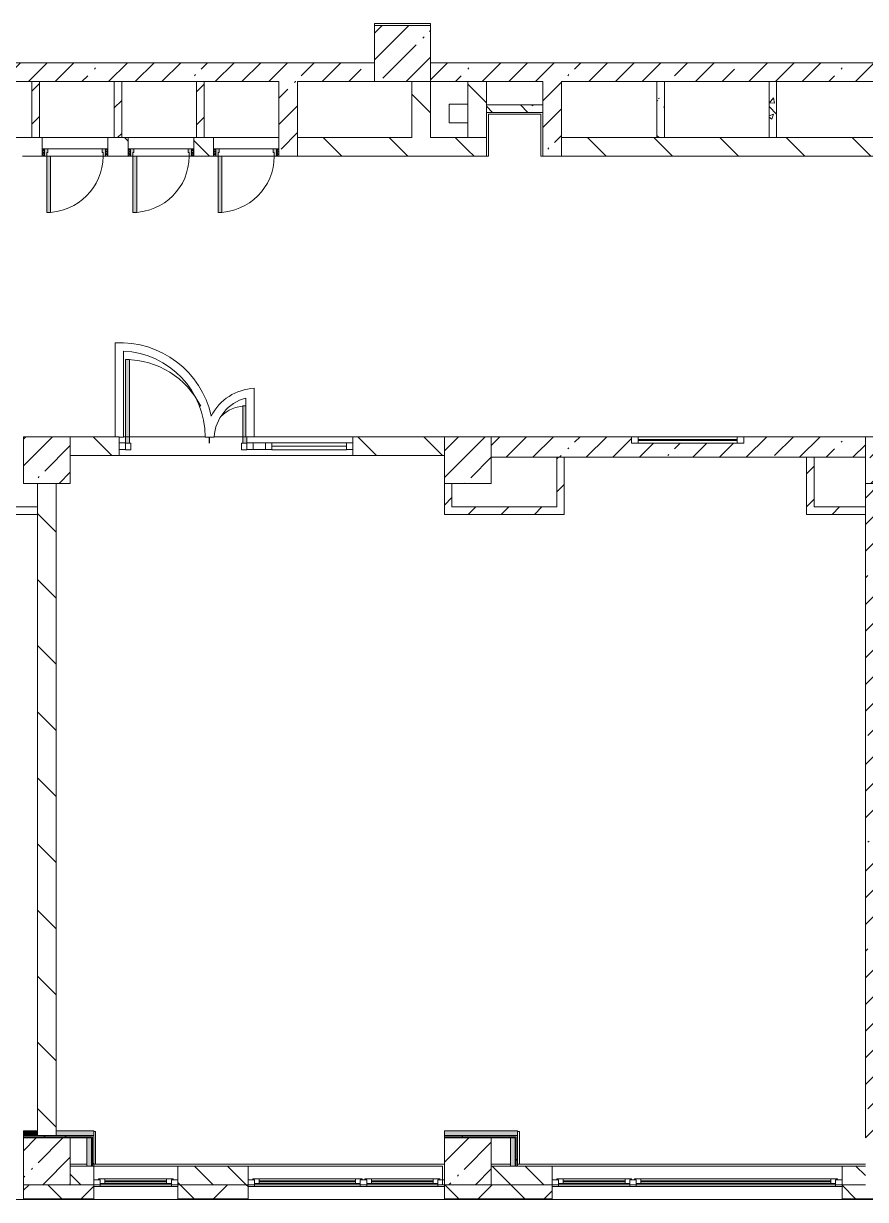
# Model space of a CAD drawing. Header units: millimetres. Extents: x -2911 to 185427, y -8553 to 29000.
# Drawn here: x 114827 to 123827, y -258 to 12320 of the extents above; entities that cross this region are included whole.
import ezdxf

# ---------------------------------------------------------------- set-up
doc = ezdxf.new("R2010")
doc.units = ezdxf.units.MM
for name, color, linetype, lineweight, true_color in [('A-DETL-GENF-5', 7, 'Continuous', 5, 0xaaaaaa), ('A-DOOR-2', 7, 'Continuous', 5, 0xaaaaaa), ('A-DOOR-3', 7, 'Continuous', 5, 0xe2e2e2), ('A-DOOR-FRAM-2', 7, 'Continuous', 5, 0xe2e2e2), ('A-DOOR-FRAM-3', 7, 'Continuous', 5, 0xaaaaaa), ('A-FLOR-2', 7, 'Continuous', 5, 0xaaaaaa), ('I-WALL-1', 7, 'Continuous', 5, 0xe7e7e7), ('I-WALL-2', 7, 'Continuous', 9, 0xe7e7e7), ('I-WALL-5', 7, 'Continuous', 5, 0x787878)]:
    doc.layers.add(name, color=color, linetype=linetype, lineweight=lineweight, true_color=true_color)
for name, color, linetype, lineweight in [('A-GLAZ-2', 7, 'Continuous', 5), ('A-GLAZ-CURT-3', 7, 'Continuous', 5), ('A-GLAZ-CWMG-4', 7, 'Continuous', 5), ('A-WALL', 7, 'Continuous', 9), ('A-WALL-3', 7, 'Continuous', 5), ('I-WALL-3', 7, 'Continuous', 5), ('S-COLS-2', 7, 'Continuous', 5)]:
    doc.layers.add(name, color=color, linetype=linetype, lineweight=lineweight)
pattern_1 = [(45, (58417.4, 0), (-285.1231, 285.1231), []), (45, (58702.5, 0), (-285.1231, 285.1231), [504.031, -100.806, 16.764, -84.042])]
pattern_2 = [(135, (58417.4, 0), (-353.5534, -353.5534), [])]
pattern_3 = [(45, (58417.4, 0), (-176.7767, 176.7767), [])]
pattern_4 = [(135, (58417.4, 0), (-377.1708, -377.1708), [533.4, -88.9, 17.78, -88.9]), (135, (58417.4, 376.94), (-377.1708, -377.1708), []), (50, (58417.4, 0), (637.6445, -55.7866), [66.675, -733.425]), (355, (58417.4, 0), (-123.3494, 668.699), [53.34, -586.74]), (100.451, (58470.5, -4.65), (514.299, 612.908), [56.665, -623.315]), (46.184, (58417.4, 177.8), (948.776, -147.15), [100.012, -1100.137]), (96.636, (58496.45, 165.5), (830.909, 865.997), [84.998, -934.973]), (351.184, (58417.4, 177.8), (830.918, 865.988), [80.01, -880.11]), (21, (58506.3, 133.35), (530.6506, -357.9283), [66.675, -733.425]), (326, (58506.3, 133.35), (216.308, 644.6585), [53.34, -586.74]), (71.451, (58550.5, 103.5), (746.9596, 286.7243), [56.665, -623.315]), (37.5, (58417.39, 0), (10.8105, 295.9426), [16.764, -562.864, 16.764, -578.866, -588.962]), (37.5, (58417.39, 0), (10.8105, 295.9426), [-1175.258, 16.764, -572.198]), (7.5, (58417.4, 0), (233.8692, 350.6318), [16.764, -322.834, 16.764, -549.529, -224.472]), (7.5, (58417.4, 0), (233.8692, 350.6318), [-905.891, 16.764, -207.708]), (327.5, (58219.14, 0), (474.5678, -20.0513), [16.764, -205.486, 16.764, -676.656, -920.115]), (327.5, (58219.14, 0), (474.5678, -20.0513), [-915.67, 16.764, -903.351]), (317.5, (58130.24, 0), (518.4522, 88.9934), [16.764, -272.161, 16.764, -443.738, -653.415]), (317.5, (58130.24, 0), (518.4522, 88.9934), [-749.427, 16.764, -636.651])]
pattern_5 = [(135, (58417.4, 0), (-176.7767, -176.7767), [])]
pattern_6 = [(45, (58417.4, 0), (-530.33, 530.33), []), (135, (58417.4, 0), (-530.33, -530.33), [])]

# ---------------------------------------------------------------- blocks, each defined once
blk = doc.blocks.new('BSC_Колонна _Прямоугольная - 500х500-V171-2_9_1_птичка')
at = {"layer": 'S-COLS-2'}
h = blk.add_hatch(dxfattribs=at)
h.set_pattern_fill('FP_106', color=256, style=0, pattern_type=2)
h.set_pattern_definition([(45, (-61160, -7650), (-285.1231, 285.1231), []), (45, (-60874.88, -7650), (-285.123, 285.123), [504.031, -100.806, 16.764, -84.042])])
h.paths.add_polyline_path([(-250, -250), (250, -250), (250, 250), (-250, 250)])
for p, q in [((250, 250), (-250, 250)), ((-250, 250), (-250, -250)), ((250, -250), (250, 250)), ((-250, -250), (250, -250))]:
    blk.add_line(p, q, dxfattribs=at)
blk = doc.blocks.new('BSC_Колонна _Прямоугольная - 500х500-V178-2_9_1_птичка')
at = {"layer": 'S-COLS-2'}
h = blk.add_hatch(dxfattribs=at)
h.set_pattern_fill('FP_113', color=256, style=0, pattern_type=2)
h.set_pattern_definition([(45, (-61160, -150), (-285.123, 285.123), []), (45, (-60874.88, -150), (-285.123, 285.123), [504.031, -100.806, 16.764, -84.042])])
h.paths.add_polyline_path([(-159, -250), (250, -250), (250, 250), (-250, 250), (-250, -250)])
for p, q in [((250, 250), (-250, 250)), ((-250, 250), (-250, -250)), ((250, -250), (250, 250)), ((-250, -250), (250, -250))]:
    blk.add_line(p, q, dxfattribs=at)
blk = doc.blocks.new('BSC_Колонна _Прямоугольная - 500х500-V182-2_9_1_птичка')
at = {"layer": 'S-COLS-2'}
h = blk.add_hatch(dxfattribs=at)
h.set_pattern_fill('FP_117', color=256, style=0, pattern_type=2)
h.set_pattern_definition([(45, (-65660, -7650), (-285.1231, 285.1231), []), (45, (-65374.88, -7650), (-285.1231, 285.1231), [504.031, -100.806, 16.764, -84.042])])
h.paths.add_polyline_path([(-22, -250), (250, -250), (250, 250), (-250, 250), (-250, -250)])
for p, q in [((250, 250), (-250, 250)), ((-250, 250), (-250, -250)), ((250, -250), (250, 250)), ((-250, -250), (250, -250))]:
    blk.add_line(p, q, dxfattribs=at)
blk = doc.blocks.new('BSC_Колонна _Прямоугольная - 500х500-V200-2_9_1_птичка')
at = {"layer": 'S-COLS-2'}
h = blk.add_hatch(dxfattribs=at)
h.set_pattern_fill('FP_144', color=256, style=0, pattern_type=2)
h.set_pattern_definition([(45, (-56660, -150), (-285.123, 285.123), []), (45, (-56374.88, -150), (-285.123, 285.123), [504.031, -100.806, 16.764, -84.042])])
h.paths.add_polyline_path([(-250, -250), (250, -250), (250, 250), (-250, 250), (-250, 80)])
for p, q in [((250, 250), (-250, 250)), ((-250, 250), (-250, -250)), ((250, -250), (250, 250)), ((-250, -250), (250, -250))]:
    blk.add_line(p, q, dxfattribs=at)
blk = doc.blocks.new('BSC_Колонна _Прямоугольная - 500х500-V201-2_9_1_птичка')
at = {"layer": 'S-COLS-2'}
h = blk.add_hatch(dxfattribs=at)
h.set_pattern_fill('FP_145', color=256, style=0, pattern_type=2)
h.set_pattern_definition([(45, (-56660, -7650), (-285.123, 285.123), []), (45, (-56374.88, -7650), (-285.123, 285.123), [504.031, -100.806, 16.764, -84.042])])
h.paths.add_polyline_path([(-250, -250), (250, -250), (250, 250), (-250, 250), (-250, 100)])
for p, q in [((250, 250), (-250, 250)), ((-250, 250), (-250, -250)), ((250, -250), (250, 250)), ((-250, -250), (250, -250))]:
    blk.add_line(p, q, dxfattribs=at)
blk = doc.blocks.new('BSC_Колонна _Прямоугольная - 600х600-V206-2_9_1_птичка')
at = {"layer": 'S-COLS-2'}
h = blk.add_hatch(dxfattribs=at)
h.set_pattern_fill('FP_150', color=256, style=0, pattern_type=2)
h.set_pattern_definition([(45, (-60460, -12000), (-285.1231, 285.1231), []), (45, (-60174.88, -12000), (-285.1231, 285.1231), [504.031, -100.806, 16.764, -84.042])])
h.paths.add_polyline_path([(-300, -300), (300, -300), (300, 300), (-300, 300), (-300, -201)])
for p, q in [((300, 300), (-300, 300)), ((-300, 300), (-300, -300)), ((300, -300), (300, 300)), ((-300, -300), (300, -300))]:
    blk.add_line(p, q, dxfattribs=at)
blk = doc.blocks.new('120_Окно_СКБ_2Ст - 120_Окно_СКБ_2Ст 3100х2500 _мал_створка слева_-22446080-2_9_1_птичка')
at = {"layer": 'A-GLAZ-2'}
for p, q in [((-1550, -127), (-1550, -57)), ((-1550, -57), (-1480, -57)), ((1550, -57), (-1550, -57)), ((-1480, -57), (-1480, -127)), ((650, -87), (-1480, -87)), ((-1480, -87), (-1480, -127)), ((-1430, -137), (-1430, -87)), ((-1430, -107), (600, -107)), ((600, -117), (-1430, -117)), ((600, -137), (600, -87)), ((650, -127), (650, -57)), ((650, -57), (720, -57)), ((650, -127), (650, -87)), ((720, -57), (720, -127)), ((1480, -87), (720, -87)), ((720, -87), (720, -127)), ((770, -137), (770, -87)), ((770, -107), (1430, -107)), ((1430, -117), (770, -117)), ((1430, -137), (1430, -87)), ((1480, -127), (1480, -57)), ((1480, -57), (1550, -57)), ((1480, -127), (1480, -87)), ((1550, -57), (1550, -127)), ((-1480, -127), (-1550, -127)), ((-1550, -127), (-1500, -127)), ((-1480, -127), (-1500, -127)), ((-1500, -127), (-1500, -137)), ((-1500, -137), (670, -137)), ((670, -137), (-1500, -137)), ((720, -127), (650, -127)), ((670, -127), (650, -127)), ((670, -127), (700, -127)), ((670, -137), (670, -127)), ((720, -127), (700, -127)), ((700, -127), (700, -137)), ((700, -137), (1500, -137)), ((1500, -137), (700, -137)), ((1550, -127), (1480, -127)), ((1500, -127), (1480, -127)), ((1500, -127), (1550, -127)), ((1500, -137), (1500, -127))]:
    blk.add_line(p, q, dxfattribs=at)
blk = doc.blocks.new('120_Окно_СКБ_1Ст - 120_Окно_СКБ_1Ст 900х2500_h_-20664874-2_9_1_птичка')
at = {"layer": 'A-GLAZ-2'}
for p, q in [((-450, -127), (-450, -57)), ((-450, -57), (-380, -57)), ((450, -57), (-450, -57)), ((-380, -57), (-380, -127)), ((380, -87), (-380, -87)), ((-380, -87), (-380, -127)), ((-330, -137), (-330, -87)), ((-330, -107), (330, -107)), ((330, -117), (-330, -117)), ((330, -137), (330, -87)), ((380, -127), (380, -57)), ((380, -57), (450, -57)), ((380, -127), (380, -87)), ((450, -57), (450, -127)), ((-380, -127), (-450, -127)), ((-450, -127), (-400, -127)), ((-380, -127), (-400, -127)), ((-400, -127), (-400, -137)), ((-400, -137), (400, -137)), ((400, -137), (-400, -137)), ((450, -127), (380, -127)), ((400, -127), (380, -127)), ((400, -127), (450, -127)), ((400, -137), (400, -127))]:
    blk.add_line(p, q, dxfattribs=at)
blk = doc.blocks.new('120_Окно_СКБ_2Ст - 120_Окно_СКБ_2Ст 2100х2500 _мал створка СЛЕВА_-22446485-2_9_1_птичка')
at = {"layer": 'A-GLAZ-2'}
for p, q in [((-1050, -127), (-1050, -57)), ((-1050, -57), (-980, -57)), ((1050, -57), (-1050, -57)), ((-980, -57), (-980, -127)), ((-220, -87), (-980, -87)), ((-980, -87), (-980, -127)), ((-930, -137), (-930, -87)), ((-930, -107), (-270, -107)), ((-270, -117), (-930, -117)), ((-270, -137), (-270, -87)), ((-220, -127), (-220, -57)), ((-220, -57), (-150, -57)), ((-220, -127), (-220, -87)), ((-150, -57), (-150, -127)), ((980, -87), (-150, -87)), ((-150, -87), (-150, -127)), ((-100, -137), (-100, -87)), ((-100, -107), (930, -107)), ((930, -117), (-100, -117)), ((930, -137), (930, -87)), ((980, -127), (980, -57)), ((980, -57), (1050, -57)), ((980, -127), (980, -87)), ((1050, -57), (1050, -127)), ((-980, -127), (-1050, -127)), ((-1050, -127), (-1000, -127)), ((-980, -127), (-1000, -127)), ((-1000, -127), (-1000, -137)), ((-1000, -137), (-200, -137)), ((-200, -137), (-1000, -137)), ((-150, -127), (-220, -127)), ((-200, -127), (-220, -127)), ((-200, -127), (-170, -127)), ((-200, -137), (-200, -127)), ((-150, -127), (-170, -127)), ((-170, -127), (-170, -137)), ((-170, -137), (1000, -137)), ((1000, -137), (-170, -137)), ((1050, -127), (980, -127)), ((1000, -127), (980, -127)), ((1000, -127), (1050, -127)), ((1000, -137), (1000, -127))]:
    blk.add_line(p, q, dxfattribs=at)
blk = doc.blocks.new('110_Дверь_СКБ_1Ст - д-18 700x2100h_Технический шкаф ЭОМ и СС-V263-2_9_1_птичка')
at = {"layer": 'A-DOOR-2'}
h = blk.add_hatch(dxfattribs=at)
h.set_pattern_fill('FP_185', color=256, style=0, pattern_type=2)
h.set_pattern_definition([(135, (1951.41, 164.685), (-14.14214, -14.14214), []), (225, (1951.41, 164.685), (14.14214, -14.14214), [])])
h.paths.add_polyline_path([(362.5, 100), (337.5, 100), (337.5, 20), (362.5, 20)])
at = {"layer": 'A-DOOR-3'}
h = blk.add_hatch(color=256, dxfattribs=at)
h.paths.add_polyline_path([(312.5, 100), (312.5, 60), (302.5, 60), (302.5, 20), (337.5, 20), (337.5, 100)])
h.paths.add_polyline_path([(-287.5, 100), (-312.5, 100), (-312.5, 20), (-277.5, 20), (-277.5, 60), (-287.5, 60)])
at = {"layer": 'A-DOOR-FRAM-2'}
blk.add_hatch(color=256, dxfattribs=at).paths.add_polyline_path([(272.5, 700), (272.5, 100), (312.5, 100), (312.5, 700)])
at = {"layer": 'A-DOOR-FRAM-3'}
h = blk.add_hatch(dxfattribs=at)
h.set_pattern_fill('FP_186', color=256, style=0, pattern_type=2)
h.set_pattern_definition([(45, (-171.384, 164.685), (-14.1421, 14.1421), []), (135, (-171.384, 164.685), (-14.1421, -14.1421), [])])
h.paths.add_polyline_path([(-318, 100), (-337.5, 100), (-337.5, 20), (-312.5, 20), (-312.5, 100)])
at = {"layer": 'A-DOOR-2'}
for p, q in [((312.5, 700), (272.5, 700)), ((272.5, 700), (272.5, 100)), ((312.5, 100), (312.5, 700)), ((272.5, 100), (312.5, 100))]:
    blk.add_line(p, q, dxfattribs=at)
blk.add_arc((312.5, 100), 600, 90, 180, dxfattribs=at)
at = {"layer": 'A-DOOR-FRAM-3'}
for p, q in [((-312.5, 100), (-337.5, 100)), ((-337.5, 100), (-337.5, 20)), ((-337.5, 20), (-312.5, 20)), ((-287.5, 100), (-312.5, 100)), ((-312.5, 100), (-312.5, 20)), ((-312.5, 20), (-312.5, 100)), ((-312.5, 20), (-277.5, 20)), ((-287.5, 60), (-287.5, 100)), ((-287.5, 100), (272.5, 100)), ((-277.5, 60), (-287.5, 60)), ((-277.5, 20), (-277.5, 60)), ((302.5, 20), (-277.5, 20)), ((312.5, 60), (302.5, 60)), ((302.5, 60), (302.5, 20)), ((302.5, 20), (337.5, 20)), ((312.5, 100), (312.5, 60)), ((337.5, 100), (312.5, 100)), ((337.5, 20), (337.5, 100)), ((362.5, 100), (337.5, 100)), ((337.5, 100), (337.5, 20)), ((337.5, 20), (362.5, 20)), ((362.5, 20), (362.5, 100))]:
    blk.add_line(p, q, dxfattribs=at)
blk = doc.blocks.new('120_Окно_СКБ_1Ст - 120_Окно_СКБ_1Ст 400х1200 EI30-24228621-2_9_1_птичка')
at = {"layer": 'A-GLAZ-2'}
for p, q in [((-600, 40), (-600, 110)), ((-600, 110), (-530, 110)), ((600, 110), (-600, 110)), ((-530, 40), (-600, 40)), ((-600, 40), (600, 40)), ((-530, 110), (-530, 40)), ((530, 80), (-530, 80)), ((530, 70), (-530, 70)), ((530, 40), (530, 110)), ((530, 110), (600, 110)), ((600, 40), (530, 40)), ((600, 110), (600, 40))]:
    blk.add_line(p, q, dxfattribs=at)
blk = doc.blocks.new('Прямоугольный импост - 50 x 70 мм-V319-2_9_1_птичка')
at = {"layer": 'A-GLAZ-CWMG-4'}
for p, q in [((-70, 35), (0, 35)), ((-70, -35), (-70, 35)), ((0, 35), (0, -35)), ((0, -35), (-70, -35))]:
    blk.add_line(p, q, dxfattribs=at)
blk = doc.blocks.new('Дверь_Витражная_остекление_ - ДВН_ДАО_Главный вход_1200 в свету-V329-2_9_1_птичка')
at = {"layer": 'A-DOOR-3'}
for points in [[(-607, 30), (-607, 925), (-647, 925), (-647, 30)], [(647, 30), (647, 100), (639, 100), (639, 430), (607, 430), (607, 30), (639, 30)]]:
    blk.add_hatch(color=256, dxfattribs=at).paths.add_polyline_path(points)
at = {"layer": 'A-DETL-GENF-5'}
for p, q in [((-607, 925), (-647, 925)), ((-647, 925), (-647, 35)), ((-607, 30), (-607, 925)), ((639, 430), (607, 430)), ((607, 430), (607, 30)), ((-647, 30), (-607, 30)), ((-592, 30), (-647, 30)), ((-592, -40), (-592, 30)), ((592, -40), (592, 30)), ((592, 30), (647, 30)), ((607, 30), (647, 30)), ((647, 35), (647, 100)), ((-647, -40), (-592, -40)), ((647, -40), (592, -40))]:
    blk.add_line(p, q, dxfattribs=at)
at = {"layer": 'A-DOOR-2'}
for p, q in [((-647, 925), (-647, 35)), ((647, 100), (647, 35))]:
    blk.add_line(p, q, dxfattribs=at)
for centre, radius, start, end in [((-647, 30), 895, 26.2405, 90), ((647, 30), 400, 91.3229, 133.9937), ((-647, 30), 895, 360, 4.3606), ((647, 30), 400, 170.1518, 180)]:
    blk.add_arc(centre, radius, start, end, dxfattribs=at)
blk = doc.blocks.new('Системная панель - Стемалит - 40мм-V321-2_9_1_птичка')
at = {"layer": 'A-GLAZ-CURT-3'}
for p, q in [((65, 35), (-65, 35)), ((-65, 35), (-65, -35)), ((65, -35), (65, 35)), ((-65, -35), (65, -35))]:
    blk.add_line(p, q, dxfattribs=at)
blk = doc.blocks.new('Прямоугольный импост - 50 x 70 мм-V322-2_9_1_птичка')
at = {"layer": 'A-GLAZ-CWMG-4'}
for p, q in [((-35, 35), (35, 35)), ((-35, -35), (-35, 35)), ((35, 35), (35, -35)), ((35, -35), (-35, -35))]:
    blk.add_line(p, q, dxfattribs=at)
blk = doc.blocks.new('Прямоугольный импост - 50 x 70 мм-V323-2_9_1_птичка')
at = {"layer": 'A-GLAZ-CWMG-4'}
for p, q in [((0, 35), (-70, 35)), ((-70, 35), (-70, -35)), ((0, -35), (0, 35)), ((-70, -35), (0, -35))]:
    blk.add_line(p, q, dxfattribs=at)
blk = doc.blocks.new('Системная панель - Стекло - 40мм-V330-2_9_1_птичка')
at = {"layer": 'A-GLAZ-CURT-3'}
for p, q in [((397.5, 0), (-397.5, 0)), ((-397.5, 0), (-397.5, -40)), ((397.5, -40), (397.5, 0)), ((-397.5, -40), (397.5, -40))]:
    blk.add_line(p, q, dxfattribs=at)
blk = doc.blocks.new('Прямоугольный импост - 50 x 70 мм-V325-2_9_1_птичка')
at = {"layer": 'A-GLAZ-CWMG-4'}
for p, q in [((-35, 35), (35, 35)), ((-35, -35), (-35, 35)), ((35, 35), (35, -35)), ((35, -35), (-35, -35))]:
    blk.add_line(p, q, dxfattribs=at)
blk = doc.blocks.new('Прямоугольный импост - 50 x 70 мм-V326-2_9_1_птичка')
at = {"layer": 'A-GLAZ-CWMG-4'}
blk.add_line((41991, 7835), (41196, 7835), dxfattribs=at)

msp = doc.modelspace()

# ---------------------------------------------------------------- hatches: boundary and pattern name
at = {"layer": 'A-WALL-3'}
h = msp.add_hatch(dxfattribs=at)
h.set_pattern_fill('FP_130', color=256, style=0, pattern_type=2)
h.set_pattern_definition(pattern_5)
h.paths.add_polyline_path([(116477.4, -100), (117227.4, -100), (117227.4, 100), (116477.4, 100)])
h.paths.add_polyline_path([(115577.4, -100), (115577.4, 100), (115327.4, 100), (115327.4, -100)])
h = msp.add_hatch(dxfattribs=at)
h.set_pattern_fill('FP_130', color=256, style=0, pattern_type=2)
h.set_pattern_definition(pattern_5)
h.paths.add_polyline_path([(120345.5, -100), (120477.4, -100), (120477.4, 100), (119827.4, 100), (119827.4, -100)])
h.paths.add_polyline_path([(123827.4, -100), (123827.4, 100), (123577.4, 100), (123577.4, -100)])
h = msp.add_hatch(dxfattribs=at)
h.set_pattern_fill('FP_120', color=256, style=0, pattern_type=2)
h.set_pattern_definition([(45, (58417.4, 0), (-353.5534, 353.5534), []), (135, (58417.4, 0), (-353.5534, -353.5534), [])])
h.paths.add_polyline_path([(134117.4, -250), (134117.4, -100), (129977.4, -100), (129977.4, -250), (133330.8, -250)])
h.paths.add_polyline_path([(127765.7, -250), (129077.4, -250), (129077.4, -100), (125477.4, -100), (125477.4, -250), (125910.7, -250)])
h.paths.add_polyline_path([(116477.4, -250), (117227.4, -250), (117227.4, -100), (116477.4, -100)])
h.paths.add_polyline_path([(115327.4, -250), (115577.4, -250), (115577.4, -100), (114827.4, -100), (114827.4, -250), (115244.2, -250)])
h.paths.add_polyline_path([(119327.4, -250), (120477.4, -250), (120477.4, -100), (119327.4, -100)])
h.paths.add_polyline_path([(123577.4, -250), (124577.4, -250), (124577.4, -100), (123577.4, -100)])
h.paths.add_polyline_path([(101827.4, -250), (102453.7, -250), (102453.7, -100), (101077.4, -100), (101077.4, -250), (101795.1, -250)])
h.paths.add_polyline_path([(110327.4, -250), (111727.4, -250), (111727.4, -100), (110327.4, -100)])
h.paths.add_polyline_path([(107227.4, -250), (107227.4, -100), (105827.4, -100), (105827.4, -250), (106432.7, -250)])
h.paths.add_polyline_path([(103353.7, -250), (103727.4, -250), (103727.4, -100), (103353.7, -100)])
h.paths.add_polyline_path([(97177.4, -250), (97977.4, -250), (97977.4, -100), (97177.4, -100), (97177.4, -176.4)])
at = {"layer": 'I-WALL-1'}
msp.add_hatch(color=256, dxfattribs=at).paths.add_polyline_path([(114977.4, 425), (114977.4, 475), (114827.4, 475), (114827.4, 425)])
at = {"layer": 'I-WALL-2'}
for points in [[(115577.4, 425), (115577.4, 475), (115177.4, 475), (115177.4, 425), (115564.9, 425)], [(115552.4, 100), (115552.4, 400), (115502.4, 400), (115502.4, 100)], [(120107.4, 425), (120107.4, 475), (119327.4, 475), (119327.4, 425), (119418, 425)], [(120082.4, 100), (120082.4, 400), (120032.4, 400), (120032.4, 100)]]:
    msp.add_hatch(color=256, dxfattribs=at).paths.add_polyline_path(points)
at = {"layer": 'I-WALL-3'}
h = msp.add_hatch(dxfattribs=at)
h.set_pattern_fill('FP_128', color=256, style=0, pattern_type=2)
h.set_pattern_definition(pattern_1)
h.paths.add_polyline_path([(114117.4, 11700), (118577.4, 11700), (118577.4, 11900), (113177.4, 11900), (113177.4, 11700), (113917.4, 11700)])
h.paths.add_polyline_path([(120345.5, 11700), (124577.4, 11700), (124577.4, 11900), (119177.4, 11900), (119177.4, 11700), (119777.4, 11700)])
h = msp.add_hatch(dxfattribs=at)
h.set_pattern_fill('FP_132', color=256, style=0, pattern_type=2)
h.set_pattern_definition(pattern_3)
h.paths.add_polyline_path([(114996.6, 11100), (114996.6, 11700), (114916.6, 11700), (114916.6, 11100)])
h = msp.add_hatch(dxfattribs=at)
h.set_pattern_fill('FP_132', color=256, style=0, pattern_type=2)
h.set_pattern_definition(pattern_3)
h.paths.add_polyline_path([(115876.6, 11100), (115876.6, 11700), (115796.6, 11700), (115796.6, 11100)])
h = msp.add_hatch(dxfattribs=at)
h.set_pattern_fill('FP_132', color=256, style=0, pattern_type=2)
h.set_pattern_definition(pattern_3)
h.paths.add_polyline_path([(116756.6, 11100), (116756.6, 11700), (116676.6, 11700), (116676.6, 11100)])
h = msp.add_hatch(dxfattribs=at)
h.set_pattern_fill('FP_128', color=256, style=0, pattern_type=2)
h.set_pattern_definition(pattern_1)
h.paths.add_polyline_path([(117757.4, 10900), (117757.4, 11700), (117557.4, 11700), (117563, 10900)])
h = msp.add_hatch(dxfattribs=at)
h.set_pattern_fill('FP_131', color=256, style=0, pattern_type=2)
h.set_pattern_definition(pattern_2)
h.paths.add_polyline_path([(119177.4, 11100), (119177.4, 11700), (118977.4, 11700), (118977.4, 11100)])
h = msp.add_hatch(dxfattribs=at)
h.set_pattern_fill('FP_131', color=256, style=0, pattern_type=2)
h.set_pattern_definition(pattern_2)
h.paths.add_polyline_path([(119777.4, 11100), (119777.4, 11700), (119577.4, 11700), (119577.4, 11100)])
h = msp.add_hatch(dxfattribs=at)
h.set_pattern_fill('FP_131', color=256, style=0, pattern_type=2)
h.set_pattern_definition(pattern_2)
h.paths.add_polyline_path([(119577.4, 10900), (119777.4, 10900), (119777.4, 11700), (119577.4, 11700), (119577.4, 11100)])
h = msp.add_hatch(dxfattribs=at)
h.set_pattern_fill('FP_128', color=256, style=0, pattern_type=2)
h.set_pattern_definition(pattern_1)
h.paths.add_polyline_path([(120377.4, 10900), (120577.4, 10900), (120577.4, 11700), (120377.4, 11700), (120377.4, 11100)])
h = msp.add_hatch(dxfattribs=at)
h.set_pattern_fill('FP_131', color=256, style=0, pattern_type=2)
h.set_pattern_definition(pattern_2)
h.paths.add_polyline_path([(119577.4, 10900), (119577.4, 11100), (117757.4, 11100), (117757.4, 10900), (118490.5, 10900)])
h.paths.add_polyline_path([(112925.4, 10900), (113917.4, 10900), (113917.4, 11100), (110327.4, 11100), (110327.4, 10900), (111070.3, 10900)])
h.paths.add_polyline_path([(114817.4, 10900), (115027.4, 10900), (115027.4, 11100), (114817.4, 11100), (114817.4, 10980)])
h.paths.add_polyline_path([(116647.4, 10900), (116857.4, 10900), (116857.4, 11100), (116647.4, 11100), (116647.4, 10980)])
h.paths.add_polyline_path([(115947.4, 10900), (115947.4, 11100), (115727.4, 11100), (115727.4, 10900)])
h.paths.add_polyline_path([(105678.1, 10900), (110127.4, 10900), (110127.4, 11100), (105678.1, 11100)])
h = msp.add_hatch(dxfattribs=at)
h.set_pattern_fill('FP_131', color=256, style=0, pattern_type=2)
h.set_pattern_definition(pattern_2)
h.paths.add_polyline_path([(124977.4, 10900), (124977.4, 11100), (120577.4, 11100), (120577.4, 10900), (122200.6, 10900)])
h = msp.add_hatch(dxfattribs=at)
h.set_pattern_fill('FP_131', color=256, style=0, pattern_type=2)
h.set_pattern_definition(pattern_2)
h.paths.add_polyline_path([(119327.4, 7700), (119327.4, 7900), (118348.4, 7900), (118348.4, 7700), (118490.5, 7700)])
h.paths.add_polyline_path([(115327.4, 7700), (115848.4, 7700), (115848.4, 7900), (115327.4, 7900), (115327.4, 7750.3)])
h = msp.add_hatch(dxfattribs=at)
h.set_pattern_fill('FP_128', color=256, style=0, pattern_type=2)
h.set_pattern_definition(pattern_1)
h.paths.add_polyline_path([(123277.4, 7680), (123827.4, 7680), (123827.4, 7900), (122527.4, 7900), (122527.4, 7830), (121327.4, 7830), (121327.4, 7900), (119827.4, 7900), (119827.4, 7680), (123197.4, 7680)])
h = msp.add_hatch(dxfattribs=at)
h.set_pattern_fill('FP_132', color=256, style=0, pattern_type=2)
h.set_pattern_definition(pattern_3)
h.paths.add_polyline_path([(120607.4, 7150), (120607.4, 7680), (120527.4, 7680), (120527.4, 7150)])
h = msp.add_hatch(dxfattribs=at)
h.set_pattern_fill('FP_132', color=256, style=0, pattern_type=2)
h.set_pattern_definition(pattern_3)
h.paths.add_polyline_path([(123277.4, 7070), (123277.4, 7680), (123197.4, 7680), (123197.4, 7070)])
h = msp.add_hatch(dxfattribs=at)
h.set_pattern_fill('FP_131', color=256, style=0, pattern_type=2)
h.set_pattern_definition(pattern_2)
h.paths.add_polyline_path([(115177.4, 425), (115177.4, 7400), (114977.4, 7400), (114977.4, 425)])
h = msp.add_hatch(dxfattribs=at)
h.set_pattern_fill('FP_132', color=256, style=0, pattern_type=2)
h.set_pattern_definition(pattern_3)
h.paths.add_polyline_path([(119407.4, 7150), (119407.4, 7400), (119327.4, 7400), (119327.4, 7150)])
h = msp.add_hatch(dxfattribs=at)
h.set_pattern_fill('FP_128', color=256, style=0, pattern_type=2)
h.set_pattern_definition(pattern_1)
h.paths.add_polyline_path([(123827.4, 400), (124047.4, 400), (124047.4, 7400), (123827.4, 7400), (123827.4, 808.9)])
h = msp.add_hatch(dxfattribs=at)
h.set_pattern_fill('FP_132', color=256, style=0, pattern_type=2)
h.set_pattern_definition(pattern_3)
h.paths.add_polyline_path([(114977.4, 7070), (114977.4, 7150), (114675.9, 7150), (114675.9, 7070), (114780.4, 7070)])
h = msp.add_hatch(dxfattribs=at)
h.set_pattern_fill('FP_132', color=256, style=0, pattern_type=2)
h.set_pattern_definition(pattern_3)
h.paths.add_polyline_path([(119327.4, 7070), (120607.4, 7070), (120607.4, 7150), (119327.4, 7150)])
h = msp.add_hatch(dxfattribs=at)
h.set_pattern_fill('FP_132', color=256, style=0, pattern_type=2)
h.set_pattern_definition(pattern_3)
h.paths.add_polyline_path([(123827.4, 7070), (123827.4, 7150), (123277.4, 7150), (123277.4, 7070)])
h = msp.add_hatch(dxfattribs=at)
h.set_pattern_fill('FP_224', color=256, style=0, pattern_type=2)
h.set_pattern_definition(pattern_6)
h.paths.add_polyline_path([(115177.4, 412.5), (115177.4, 425), (114827.4, 425), (114827.4, 412.5), (114977.4, 412.5)])
h = msp.add_hatch(dxfattribs=at)
h.set_pattern_fill('FP_224', color=256, style=0, pattern_type=2)
h.set_pattern_definition(pattern_6)
h.paths.add_polyline_path([(115177.4, 400), (115177.4, 412.5), (114827.4, 412.5), (114827.4, 400), (114977.4, 400)])
h = msp.add_hatch(dxfattribs=at)
h.set_pattern_fill('FP_224', color=256, style=0, pattern_type=2)
h.set_pattern_definition(pattern_6)
h.paths.add_polyline_path([(115564.9, 412.5), (115564.9, 425), (114977.4, 425), (114977.4, 412.5), (115552.4, 412.5)])
h = msp.add_hatch(dxfattribs=at)
h.set_pattern_fill('FP_224', color=256, style=0, pattern_type=2)
h.set_pattern_definition(pattern_6)
h.paths.add_polyline_path([(115327.4, 400), (115552.4, 400), (115552.4, 412.5), (114977.4, 412.5), (114977.4, 400), (115244.2, 400)])
h = msp.add_hatch(dxfattribs=at)
h.set_pattern_fill('FP_224', color=256, style=0, pattern_type=2)
h.set_pattern_definition(pattern_6)
h.paths.add_polyline_path([(115552.4, 100), (115564.9, 100), (115564.9, 412.5), (115552.4, 412.5), (115552.4, 230.5)])
h = msp.add_hatch(dxfattribs=at)
h.set_pattern_fill('FP_224', color=256, style=0, pattern_type=2)
h.set_pattern_definition(pattern_6)
h.paths.add_polyline_path([(115564.9, 100), (115577.4, 100), (115577.4, 425), (115564.9, 425), (115564.9, 230.5)])
h = msp.add_hatch(dxfattribs=at)
h.set_pattern_fill('FP_224', color=256, style=0, pattern_type=2)
h.set_pattern_definition(pattern_6)
h.paths.add_polyline_path([(120094.9, 412.5), (120107.4, 412.5), (120107.4, 425), (119327.4, 425), (119327.4, 412.5), (119418, 412.5)])
h = msp.add_hatch(dxfattribs=at)
h.set_pattern_fill('FP_224', color=256, style=0, pattern_type=2)
h.set_pattern_definition(pattern_6)
h.paths.add_polyline_path([(120094.9, 400), (120094.9, 412.5), (119327.4, 412.5), (119327.4, 400), (120082.4, 400)])
h = msp.add_hatch(dxfattribs=at)
h.set_pattern_fill('FP_224', color=256, style=0, pattern_type=2)
h.set_pattern_definition(pattern_6)
h.paths.add_polyline_path([(120094.9, 100), (120094.9, 400), (120082.4, 400), (120082.4, 100)])
h = msp.add_hatch(dxfattribs=at)
h.set_pattern_fill('FP_224', color=256, style=0, pattern_type=2)
h.set_pattern_definition(pattern_6)
h.paths.add_polyline_path([(120094.9, 100), (120107.4, 100), (120107.4, 412.5), (120094.9, 412.5), (120094.9, 230.5)])
at = {"layer": 'I-WALL-5'}
h = msp.add_hatch(dxfattribs=at)
h.set_pattern_fill('FP_139', color=256, style=0, pattern_type=2)
h.set_pattern_definition(pattern_4)
h.paths.add_polyline_path([(121677.4, 11100), (121677.4, 11700), (121597.4, 11700), (121597.4, 11100)])
h = msp.add_hatch(dxfattribs=at)
h.set_pattern_fill('FP_139', color=256, style=0, pattern_type=2)
h.set_pattern_definition(pattern_4)
h.paths.add_polyline_path([(122877.4, 11100), (122877.4, 11700), (122797.4, 11700), (122797.4, 11100)])
h = msp.add_hatch(dxfattribs=at)
h.set_pattern_fill('FP_139', color=256, style=0, pattern_type=2)
h.set_pattern_definition(pattern_4)
h.paths.add_polyline_path([(120377.4, 11370), (120377.4, 11450), (119777.4, 11450), (119777.4, 11370), (120345.5, 11370)])

# ---------------------------------------------------------------- linework, layer by layer
at = {"layer": 'A-FLOR-2'}
for p, q in [((118577.4, 12300), (118577.4, 12320)), ((118577.4, 12320), (119177.4, 12320)), ((119177.4, 12320), (119177.4, 12300)), ((119377.4, 11457), (119577.4, 11457)), ((119377.4, 11257), (119377.4, 11457)), ((120356.4, 11350), (119797.4, 11350)), ((119797.4, 11350), (119797.4, 10900)), ((120356.4, 10900), (120356.4, 11350)), ((119577.4, 11257), (119377.4, 11257)), ((119797.4, 10900), (119777.4, 10900)), ((120377.4, 10900), (120356.4, 10900)), ((115805.5, 8904.6), (115805.5, 7900)), ((115895.5, 7897), (115895.5, 8815.2)), ((117204.4, 8314.2), (117204.4, 7900)), ((117294.4, 7900), (117294.4, 8418.4)), ((115848.4, 7897), (115895.5, 7897)), ((115895.5, 7900), (116767.8, 7900)), ((116768, 7897), (116865.9, 7897)), ((116866.3, 7900), (118348.4, 7900)), ((118348.4, 7900), (117294.4, 7900)), ((115577.4, 470), (115597.4, 470)), ((115597.4, 470), (115597.4, 120)), ((120107.4, 470), (120127.4, 470)), ((120127.4, 470), (120127.4, 120))]:
    msp.add_line(p, q, dxfattribs=at)
for centre, radius, start, end in [((115858, 7906), 1000, 12.44956, 93.01125), ((115858, 7906), 910, 359.43333, 87.64026), ((117319.4, 7875), 544, 92.63401, 153.04618), ((117319.4, 7875), 454, 104.67311, 177.22246)]:
    msp.add_arc(centre, radius, start, end, dxfattribs=at)
at = {"layer": 'A-WALL'}
for p, q in [((114996.6, 11700), (114916.6, 11700)), ((115876.6, 11700), (115796.6, 11700)), ((116756.6, 11700), (116676.6, 11700)), ((119777.4, 11700), (119577.4, 11700)), ((121677.4, 11700), (121597.4, 11700)), ((122877.4, 11700), (122797.4, 11700)), ((119777.4, 11370), (119777.4, 11450)), ((120377.4, 11370), (120377.4, 11450)), ((114916.6, 11100), (114996.6, 11100)), ((115796.6, 11100), (115876.6, 11100)), ((116676.6, 11100), (116756.6, 11100)), ((117757.4, 10900), (117757.4, 11100)), ((120577.4, 10900), (120577.4, 11100)), ((121597.4, 11100), (121677.4, 11100)), ((122797.4, 11100), (122877.4, 11100)), ((120607.4, 7680), (120527.4, 7680)), ((123277.4, 7680), (123197.4, 7680)), ((114977.4, 7070), (114977.4, 7150)), ((123827.4, 7070), (123827.4, 7150)), ((115577.4, 425), (114827.4, 425)), ((115564.9, 412.5), (114827.4, 412.5)), ((114977.4, 425), (114977.4, 475)), ((115177.4, 475), (115177.4, 425)), ((115502.4, 400), (115552.4, 400)), ((115552.4, 400), (115552.4, 100)), ((115564.9, 412.5), (115564.9, 100)), ((120107.4, 425), (119327.4, 425)), ((120094.9, 412.5), (119327.4, 412.5)), ((120082.4, 400), (120032.4, 400)), ((120082.4, 400), (120082.4, 100)), ((120094.9, 412.5), (120094.9, 100)), ((115327.4, -100), (115577.4, -100)), ((116477.4, -100), (117227.4, -100)), ((119827.4, -100), (120477.4, -100)), ((123577.4, -100), (123827.4, -100)), ((114827.4, -250), (115577.4, -250)), ((116477.4, -250), (117227.4, -250)), ((119327.4, -250), (120477.4, -250)), ((123577.4, -250), (124577.4, -250)), ((114827.4, -253), (115577.4, -253)), ((116477.4, -253), (117227.4, -253)), ((119327.4, -253), (120477.4, -253)), ((123577.4, -253), (124577.4, -253))]:
    msp.add_line(p, q, dxfattribs=at)
at = {"layer": 'A-WALL-3'}
for p, q in [((115327.4, 100), (119307.4, 100)), ((115577.4, -258), (115577.4, 100)), ((116477.4, 100), (116477.4, -258)), ((117227.4, -258), (117227.4, 100)), ((119307.4, -100), (119307.4, 100)), ((119827.4, 100), (123827.4, 100)), ((120477.4, -258), (120477.4, 100)), ((123577.4, 100), (123577.4, -258)), ((114827.4, -100), (114827.4, -258)), ((119327.4, -100), (119327.4, -258)), ((120477.4, -100), (123827.4, -100)), ((116477.4, -258), (97177.4, -258)), ((124577.4, -258), (116477.4, -258))]:
    msp.add_line(p, q, dxfattribs=at)
at = {"layer": 'I-WALL-3'}
for p, q in [((118577.4, 11900), (113177.4, 11900)), ((124577.4, 11900), (119177.4, 11900)), ((114117.4, 11700), (114916.6, 11700)), ((114916.6, 11700), (114916.6, 11100)), ((114996.6, 11100), (114996.6, 11700)), ((114996.6, 11700), (115796.6, 11700)), ((115796.6, 11700), (115796.6, 11100)), ((115876.6, 11100), (115876.6, 11700)), ((115876.6, 11700), (116676.6, 11700)), ((116676.6, 11700), (116676.6, 11100)), ((116756.6, 11100), (116756.6, 11700)), ((116756.6, 11700), (117557.4, 11700)), ((117557.4, 11700), (117557.4, 10980)), ((117757.4, 11100), (117757.4, 11700)), ((117757.4, 11700), (118577.4, 11700)), ((118977.4, 11700), (118977.4, 11100)), ((119177.4, 11100), (119177.4, 11700)), ((119177.4, 11700), (119577.4, 11700)), ((119577.4, 11700), (119577.4, 11100)), ((119777.4, 11450), (119777.4, 11700)), ((119777.4, 11700), (120377.4, 11700)), ((120377.4, 11700), (120377.4, 11450)), ((120577.4, 11100), (120577.4, 11700)), ((120577.4, 11700), (121597.4, 11700)), ((121597.4, 11700), (121597.4, 11100)), ((121677.4, 11100), (121677.4, 11700)), ((121677.4, 11700), (122797.4, 11700)), ((122797.4, 11700), (122797.4, 11100)), ((122877.4, 11100), (122877.4, 11700)), ((122877.4, 11700), (124577.4, 11700)), ((120377.4, 11450), (119777.4, 11450)), ((119777.4, 10900), (119777.4, 11370)), ((119777.4, 11370), (120377.4, 11370)), ((120377.4, 11370), (120377.4, 10900)), ((114117.4, 11100), (114916.6, 11100)), ((114996.6, 11100), (115796.6, 11100)), ((115027.4, 10980), (115027.4, 11100)), ((115727.4, 11100), (115727.4, 10980)), ((115876.6, 11100), (116676.6, 11100)), ((115947.4, 10980), (115947.4, 11100)), ((116647.4, 11100), (116647.4, 10980)), ((116756.6, 11100), (117557.4, 11100)), ((116857.4, 10980), (116857.4, 11100)), ((118977.4, 11100), (117757.4, 11100)), ((119777.4, 11100), (119177.4, 11100)), ((121597.4, 11100), (120577.4, 11100)), ((122797.4, 11100), (121677.4, 11100)), ((124977.4, 11100), (122877.4, 11100)), ((114817.4, 10900), (115027.4, 10900)), ((115727.4, 10900), (115947.4, 10900)), ((116647.4, 10900), (116857.4, 10900)), ((117557.4, 10900), (119777.4, 10900)), ((120377.4, 10900), (125177.4, 10900)), ((115848.4, 7900), (115327.4, 7900)), ((115848.4, 7700), (115848.4, 7900)), ((115895.5, 7900), (116767.8, 7900)), ((116866.3, 7900), (117204.4, 7900)), ((118348.4, 7900), (118348.4, 7700)), ((118348.4, 7900), (119327.4, 7900)), ((121327.4, 7900), (119827.4, 7900)), ((123827.4, 7900), (122527.4, 7900)), ((119327.4, 7700), (115327.4, 7700)), ((119827.4, 7680), (120527.4, 7680)), ((120527.4, 7680), (120527.4, 7150)), ((120607.4, 7070), (120607.4, 7680)), ((120607.4, 7680), (123197.4, 7680)), ((123197.4, 7680), (123197.4, 7070)), ((123277.4, 7150), (123277.4, 7680)), ((123277.4, 7680), (123827.4, 7680)), ((114977.4, 7400), (114977.4, 7150)), ((115177.4, 475), (115177.4, 7400)), ((119327.4, 7400), (119327.4, 7070)), ((119407.4, 7150), (119407.4, 7400)), ((123827.4, 7400), (123827.4, 7150)), ((113647.4, 7070), (114977.4, 7070)), ((114977.4, 7150), (113727.4, 7150)), ((114977.4, 7070), (114977.4, 475)), ((119327.4, 7070), (120607.4, 7070)), ((120527.4, 7150), (119407.4, 7150)), ((123197.4, 7070), (123827.4, 7070)), ((123827.4, 7150), (123277.4, 7150)), ((123827.4, 7070), (123827.4, 400)), ((114977.4, 475), (114827.4, 475)), ((114827.4, 475), (114827.4, 400)), ((115577.4, 475), (115177.4, 475)), ((115327.4, 400), (115502.4, 400)), ((115502.4, 400), (115502.4, 100)), ((115577.4, 100), (115577.4, 475)), ((120107.4, 475), (119327.4, 475)), ((119327.4, 475), (119327.4, 400)), ((119827.4, 400), (120032.4, 400)), ((120032.4, 400), (120032.4, 100)), ((120107.4, 100), (120107.4, 475)), ((115327.4, 120), (115502.4, 120)), ((115576.6, 120), (119327.4, 120)), ((119827.4, 120), (120032.4, 120)), ((120106.6, 120), (123827.4, 120)), ((116477.4, -100), (115577.4, -100)), ((119327.4, -100), (117227.4, -100))]:
    msp.add_line(p, q, dxfattribs=at)

# ---------------------------------------------------------------- block references
at = {"layer": 'A-DOOR-2', "rotation": 180}
for p in [(115389.9, 11000), (116309.9, 11000), (117219.9, 11000)]:
    msp.add_blockref('110_Дверь_СКБ_1Ст - д-18 700x2100h_Технический шкаф ЭОМ и СС-V263-2_9_1_птичка', p, dxfattribs=at)
at = {"layer": 'A-DOOR-2'}
msp.add_blockref('Дверь_Витражная_остекление_ - ДВН_ДАО_Главный вход_1200 в свету-V329-2_9_1_птичка', (116565.9, 7800), dxfattribs=at)
at = {"layer": 'A-GLAZ-2'}
msp.add_blockref('120_Окно_СКБ_1Ст - 120_Окно_СКБ_1Ст 400х1200 EI30-24228621-2_9_1_птичка', (121927.4, 7790), dxfattribs=at)
at = {"layer": 'A-GLAZ-2', "rotation": 180}
for name, p in [('120_Окно_СКБ_1Ст - 120_Окно_СКБ_1Ст 900х2500_h_-20664874-2_9_1_птичка', (116027.4, -175)), ('120_Окно_СКБ_2Ст - 120_Окно_СКБ_2Ст 2100х2500 _мал створка СЛЕВА_-22446485-2_9_1_птичка', (118277.4, -175)), ('120_Окно_СКБ_2Ст - 120_Окно_СКБ_2Ст 3100х2500 _мал_створка слева_-22446080-2_9_1_птичка', (122027.4, -175))]:
    msp.add_blockref(name, p, dxfattribs=at)
at = {"layer": 'A-GLAZ-CURT-3'}
for name, p in [('Системная панель - Стемалит - 40мм-V321-2_9_1_птичка', (117348.4, 7800)), ('Системная панель - Стекло - 40мм-V330-2_9_1_птичка', (117880.9, 7800))]:
    msp.add_blockref(name, p, dxfattribs=at)
at = {"layer": 'A-GLAZ-CWMG-4', "rotation": 180}
msp.add_blockref('Прямоугольный импост - 50 x 70 мм-V323-2_9_1_птичка', (115848.4, 7800), dxfattribs=at)
at = {"layer": 'A-GLAZ-CWMG-4', "extrusion": (0, 0, -1), "rotation": 180}
for name, p in [('Прямоугольный импост - 50 x 70 мм-V322-2_9_1_птичка', (-117248.4, 7800)), ('Прямоугольный импост - 50 x 70 мм-V325-2_9_1_птичка', (-117448.4, 7800)), ('Прямоугольный импост - 50 x 70 мм-V319-2_9_1_птичка', (-118348.4, 7800))]:
    msp.add_blockref(name, p, dxfattribs=at)
at = {"layer": 'A-GLAZ-CWMG-4'}
msp.add_blockref('Прямоугольный импост - 50 x 70 мм-V326-2_9_1_птичка', (76287.4, 0), dxfattribs=at)
at = {"layer": 'S-COLS-2'}
for name, p in [('BSC_Колонна _Прямоугольная - 600х600-V206-2_9_1_птичка', (118877.4, 12000)), ('BSC_Колонна _Прямоугольная - 500х500-V201-2_9_1_птичка', (115077.4, 7650)), ('BSC_Колонна _Прямоугольная - 500х500-V171-2_9_1_птичка', (119577.4, 7650)), ('BSC_Колонна _Прямоугольная - 500х500-V182-2_9_1_птичка', (124077.4, 7650)), ('BSC_Колонна _Прямоугольная - 500х500-V200-2_9_1_птичка', (115077.4, 150)), ('BSC_Колонна _Прямоугольная - 500х500-V178-2_9_1_птичка', (119577.4, 150))]:
    msp.add_blockref(name, p, dxfattribs=at)

doc.saveas('drawing.dxf')
